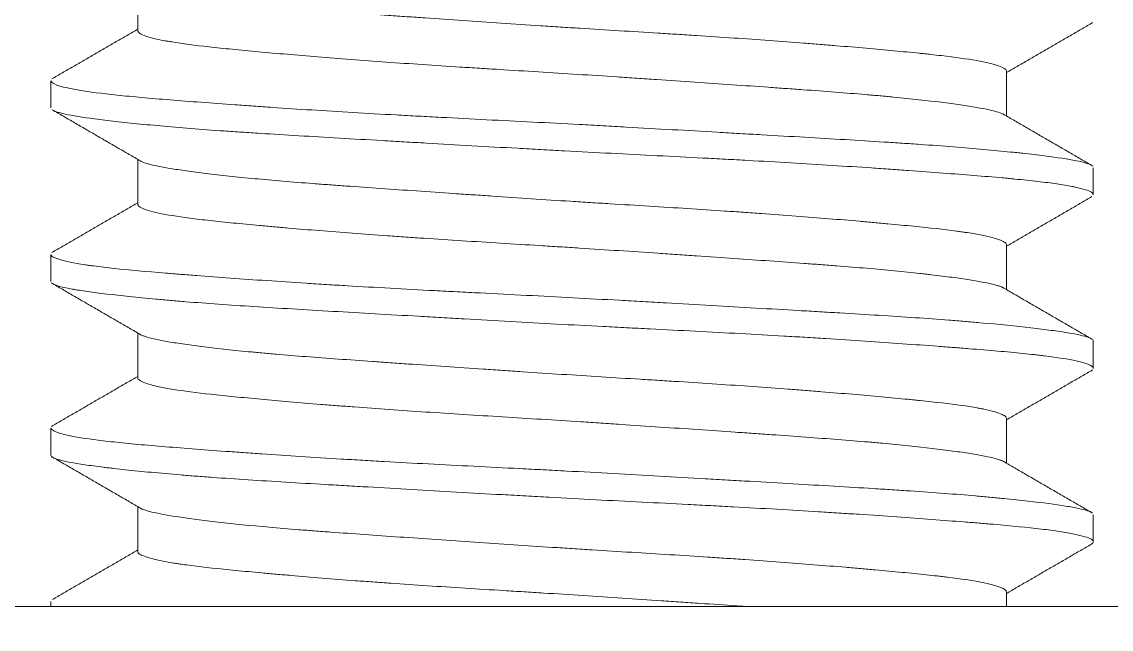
# Model space of a CAD drawing. Header units: millimetres. Extents: x 296 to 1136, y 93 to 687.
# Drawn here: x 680.71 to 686.98, y 315.5 to 319 of the extents above; entities that cross this region are included whole.
import ezdxf

# ---------------------------------------------------------------- set-up
doc = ezdxf.new("R2010")
doc.units = ezdxf.units.MM
doc.header["$LTSCALE"] = 0.75
doc.layers.add('DIM', color=3, linetype='Continuous')
doc.styles.get("Standard").update_dxf_attribs({"font": 'arial.ttf'})
doc.dimstyles.new('사본 ISO-25', dxfattribs={"dimtxt": 6, "dimasz": 6, "dimexe": 2.1, "dimexo": 2.1, "dimgap": 2, "dimtad": 1, "dimtih": 1, "dimtoh": 1, "dimdec": 1, "dimdsep": 46, "dimtxsty": 'Standard', "dimcen": 0, "dimclrd": 3, "dimclre": 3, "dimclrt": 4, "dimazin": 2, "dimtp": 0.1, "dimtm": 0.1, "dimtfac": 0.714286, "dimtdec": 1, "dimtmove": 0, "dimatfit": 3, "dimfxl": 1, "dimarcsym": 0})

msp = doc.modelspace()

# ---------------------------------------------------------------- linework, layer by layer
at = {"color": 7, "linetype": 'Continuous', "lineweight": 18}
for p, q in [((681.3768, 318.9478), (681.3768, 319.2058)), ((686.3768, 318.7145), (686.3768, 318.4563)), ((680.8768, 318.5038), (680.8768, 318.6587)), ((681.3768, 317.9472), (681.3768, 318.2059)), ((686.8768, 318.1584), (686.8768, 318.0035)), ((686.3768, 317.715), (686.3768, 317.4562)), ((680.8768, 317.503), (680.8768, 317.659)), ((681.3768, 316.9478), (681.3768, 317.2059)), ((686.8768, 317.1589), (686.8768, 317.0037)), ((686.3768, 316.7142), (686.3768, 316.4564)), ((680.8768, 316.5037), (680.8768, 316.6584)), ((681.3768, 315.9473), (681.3768, 316.206)), ((686.8768, 316.1587), (686.8768, 316.003)), ((686.3768, 315.7149), (686.3768, 315.6311)), ((702.8767, 315.6311), (649.3297, 315.6311)), ((680.8768, 315.6311), (680.8768, 315.6592))]:
    msp.add_line(p, q, dxfattribs=at)
for points, knots in [([(681.3913, 319.1974), (681.3939, 319.1959), (681.3968, 319.1945), (681.4052, 319.1907), (681.4112, 319.1884), (681.425, 319.1837), (681.4327, 319.1814), (681.4754, 319.1699), (681.5225, 319.1606), (681.6125, 319.1462), (681.6458, 319.1413), (681.7189, 319.1314), (681.7582, 319.1264), (681.8844, 319.1115), (681.9791, 319.1015), (682.111, 319.0893), (682.1381, 319.0869), (682.1936, 319.0821), (682.222, 319.0798), (682.3087, 319.0727), (682.3684, 319.0681), (682.5528, 319.0542), (682.683, 319.045), (682.855, 319.0331), (682.8899, 319.0306), (682.9605, 319.0258), (682.9959, 319.0233), (683.1029, 319.016), (683.175, 319.011), (683.3936, 318.9961), (683.5424, 318.9861), (683.7323, 318.9735), (683.7705, 318.971), (683.8464, 318.9661), (683.8843, 318.9637), (683.9977, 318.9565), (684.1481, 318.9472), (684.2971, 318.9381), (684.4082, 318.9312), (684.4636, 318.9277), (684.5188, 318.9242), (684.5556, 318.9219), (684.5739, 318.9207), (684.7383, 318.9101), (684.8783, 318.9006), (685.0795, 318.886), (685.1451, 318.8811), (685.2413, 318.8736), (685.2729, 318.8711), (685.3199, 318.8674), (685.3354, 318.8661), (685.3662, 318.8636), (685.3814, 318.8623), (685.4568, 318.8561), (685.5146, 318.8511), (685.6255, 318.8413), (685.6785, 318.8365), (685.7797, 318.8271), (685.84, 318.8213), (685.8964, 318.8155), (685.9186, 318.8131), (685.9296, 318.812), (685.9618, 318.8085), (685.9825, 318.8061), (686.0822, 318.7945), (686.1495, 318.7851), (686.2321, 318.7706), (686.2565, 318.7657), (686.2884, 318.7582), (686.2982, 318.7557), (686.316, 318.7507), (686.324, 318.7481), (686.3599, 318.7356), (686.3751, 318.7256), (686.3768, 318.7151), (686.3768, 318.7143), (686.3768, 318.7135)], [0, 0, 0, 0, 0.009321, 0.009321, 0.024258, 0.024258, 0.039196, 0.039196, 0.098948, 0.098948, 0.128823, 0.128823, 0.158699, 0.158699, 0.218451, 0.218451, 0.233388, 0.233388, 0.248326, 0.248326, 0.278202, 0.278202, 0.337953, 0.337953, 0.352891, 0.352891, 0.367829, 0.367829, 0.397705, 0.397705, 0.457456, 0.457456, 0.472394, 0.472394, 0.487332, 0.487332, 0.517208, 0.547083, 0.547083, 0.562021, 0.56949, 0.56949, 0.576959, 0.576959, 0.63671, 0.63671, 0.666586, 0.666586, 0.681524, 0.681524, 0.688993, 0.688993, 0.696462, 0.696462, 0.726337, 0.726337, 0.756213, 0.756213, 0.786089, 0.793558, 0.793558, 0.801027, 0.801027, 0.815965, 0.815965, 0.875716, 0.875716, 0.905592, 0.905592, 0.92053, 0.92053, 0.935467, 0.935467, 0.995219, 0.995219, 1, 1, 1, 1]), ([(686.3675, 318.4615), (686.3665, 318.4622), (686.3655, 318.4629), (686.3567, 318.4683), (686.3456, 318.4729), (686.3025, 318.4868), (686.2604, 318.496), (686.191, 318.508), (686.1763, 318.5104), (686.1451, 318.5153), (686.1288, 318.5177), (686.0776, 318.5251), (686.0406, 318.53), (685.921, 318.5449), (685.8299, 318.555), (685.7142, 318.5662), (685.7011, 318.5674), (685.6747, 318.5699), (685.6348, 318.5736), (685.5936, 318.5772), (685.5097, 318.5843), (685.3935, 318.5936), (685.2691, 318.6028), (685.1727, 318.6098), (685.1237, 318.6134), (685.0735, 318.6169), (685.0397, 318.6193), (685.0227, 318.6205), (684.8691, 318.6313), (684.7283, 318.6409), (684.5107, 318.6558), (684.4372, 318.6608), (684.3252, 318.6684), (684.2877, 318.6709), (684.212, 318.676), (684.174, 318.6786), (684.0603, 318.6861), (683.9846, 318.6911), (683.8334, 318.7008), (683.7578, 318.7055), (683.6069, 318.7149), (683.5315, 318.7195), (683.4186, 318.7265), (683.3809, 318.7288), (683.3063, 318.7335), (683.2692, 318.7358), (683.0857, 318.7475), (682.9438, 318.7569), (682.7383, 318.7714), (682.671, 318.7764), (682.539, 318.7864), (682.4753, 318.7914), (682.291, 318.8065), (682.1769, 318.8164), (682.0455, 318.8284), (682.0197, 318.8308), (681.9694, 318.8356), (681.9448, 318.8379), (681.8735, 318.845), (681.829, 318.8496), (681.7043, 318.8635), (681.633, 318.8729), (681.5663, 318.8838), (681.559, 318.885), (681.545, 318.8874), (681.5381, 318.8887), (681.5182, 318.8924), (681.5059, 318.8949), (681.4713, 318.9023), (681.4517, 318.9073), (681.4029, 318.9223), (681.3837, 318.9325), (681.3777, 318.9436), (681.3772, 318.9449), (681.3769, 318.9464), (681.3769, 318.9468), (681.3768, 318.9471)], [0, 0, 0, 0, 0.004541, 0.004541, 0.034417, 0.034417, 0.094168, 0.094168, 0.109106, 0.109106, 0.124044, 0.124044, 0.153919, 0.153919, 0.213671, 0.213671, 0.22114, 0.22114, 0.228609, 0.243546, 0.243546, 0.273422, 0.303298, 0.303298, 0.318236, 0.325705, 0.325705, 0.333174, 0.333174, 0.392925, 0.392925, 0.422801, 0.422801, 0.437738, 0.437738, 0.452676, 0.452676, 0.482552, 0.482552, 0.512428, 0.512428, 0.542303, 0.542303, 0.557241, 0.557241, 0.572179, 0.572179, 0.631931, 0.631931, 0.661806, 0.661806, 0.691682, 0.691682, 0.751433, 0.751433, 0.766371, 0.766371, 0.781309, 0.781309, 0.811185, 0.811185, 0.870936, 0.870936, 0.878405, 0.878405, 0.885874, 0.885874, 0.900812, 0.900812, 0.930688, 0.930688, 0.990439, 0.990439, 0.997908, 0.997908, 1, 1, 1, 1]), ([(686.8682, 318.1712), (686.8646, 318.1736), (686.8599, 318.176), (686.8487, 318.1806), (686.8389, 318.184), (686.8269, 318.1874), (686.8183, 318.1897), (686.8138, 318.1908), (686.7899, 318.1965), (686.767, 318.201), (686.6871, 318.2148), (686.619, 318.2241), (686.5151, 318.2363), (686.4934, 318.2387), (686.4594, 318.2424), (686.4478, 318.2437), (686.4243, 318.2462), (686.3644, 318.2524), (686.248, 318.2636), (686.1324, 318.2734), (686.0107, 318.2831), (685.9468, 318.2878), (685.8631, 318.2936), (685.8461, 318.2948), (685.8119, 318.2971), (685.7945, 318.2982), (685.7421, 318.3017), (685.7066, 318.304), (685.5987, 318.3108), (685.5248, 318.3153), (685.2969, 318.3289), (685.137, 318.3382), (684.9479, 318.349), (684.9267, 318.3503), (684.8843, 318.3527), (684.8205, 318.3563), (684.7563, 318.36), (684.6274, 318.3674), (684.4539, 318.3773), (684.2774, 318.3873), (684.1439, 318.3948), (684.0769, 318.3985), (684.0094, 318.4022), (683.9644, 318.4046), (683.9417, 318.4059), (683.7385, 318.4168), (683.5602, 318.4257), (683.2963, 318.4392), (683.2089, 318.4437), (683.0787, 318.4505), (683.0355, 318.4528), (682.9493, 318.4574), (682.9063, 318.4597), (682.6944, 318.4714), (682.5324, 318.4809), (682.3006, 318.4956), (682.2252, 318.5005), (682.1149, 318.508), (682.0786, 318.5105), (682.007, 318.5155), (681.972, 318.518), (681.8693, 318.5254), (681.8037, 318.5303), (681.6784, 318.5397), (681.5589, 318.5489), (681.4512, 318.558), (681.3749, 318.5648), (681.3501, 318.5671), (681.3027, 318.5717), (681.2799, 318.574), (681.1706, 318.5855), (681.0978, 318.5948), (681.0106, 318.6094), (680.9853, 318.6143), (680.9421, 318.6244), (680.9246, 318.6294), (680.8889, 318.6426), (680.8774, 318.6508), (680.8768, 318.6586)], [0, 0, 0, 0, 0.015449, 0.015449, 0.030079, 0.037394, 0.037394, 0.044709, 0.044709, 0.07397, 0.07397, 0.13249, 0.13249, 0.14712, 0.14712, 0.154435, 0.154435, 0.16175, 0.191011, 0.220271, 0.220271, 0.249531, 0.249531, 0.256846, 0.256846, 0.264161, 0.264161, 0.278791, 0.278791, 0.308052, 0.308052, 0.366572, 0.366572, 0.373887, 0.373887, 0.381202, 0.395832, 0.395832, 0.425093, 0.454353, 0.454353, 0.468983, 0.476298, 0.476298, 0.483613, 0.483613, 0.542134, 0.542134, 0.571394, 0.571394, 0.586024, 0.586024, 0.600654, 0.600654, 0.659175, 0.659175, 0.688435, 0.688435, 0.703065, 0.703065, 0.717695, 0.717695, 0.746956, 0.746956, 0.776216, 0.805476, 0.805476, 0.820106, 0.820106, 0.834736, 0.834736, 0.893257, 0.893257, 0.922517, 0.922517, 0.951778, 0.951778, 1, 1, 1, 1]), ([(680.8924, 318.487), (680.8946, 318.4859), (680.8969, 318.4849), (680.9049, 318.4816), (680.9114, 318.4793), (680.9265, 318.4748), (680.935, 318.4725), (680.9827, 318.4612), (681.036, 318.4521), (681.1381, 318.438), (681.1759, 318.4332), (681.2382, 318.4259), (681.2599, 318.4235), (681.3053, 318.4185), (681.3288, 318.4161), (681.4503, 318.4036), (681.5598, 318.3937), (681.7422, 318.3792), (681.8061, 318.3745), (681.9066, 318.3675), (681.941, 318.3652), (682.0107, 318.3606), (682.0461, 318.3583), (682.2257, 318.3469), (682.3776, 318.338), (682.6174, 318.324), (682.6994, 318.3193), (682.8046, 318.3132), (682.8257, 318.312), (682.8681, 318.3096), (682.9317, 318.3059), (682.9958, 318.3022), (683.2106, 318.2899), (683.3854, 318.2799), (683.608, 318.2675), (683.675, 318.2638), (683.7425, 318.2601), (683.7876, 318.2577), (683.8102, 318.2564), (683.923, 318.2504), (684.0126, 318.2457), (684.2798, 318.232), (684.4558, 318.2232), (684.6729, 318.2118), (684.7161, 318.2095), (684.7808, 318.2061), (684.8024, 318.2049), (684.8452, 318.2026), (684.9516, 318.1968), (685.0551, 318.1909), (685.2981, 318.1766), (685.4527, 318.1668), (685.6183, 318.1556), (685.6366, 318.1543), (685.6729, 318.1518), (685.691, 318.1506), (685.7446, 318.1468), (685.7796, 318.1443), (685.8823, 318.1369), (685.9479, 318.1321), (686.1359, 318.1179), (686.2498, 318.109), (686.3645, 318.0987), (686.377, 318.0975), (686.4017, 318.0952), (686.438, 318.0918), (686.4722, 318.0884), (686.5378, 318.0815), (686.618, 318.0722), (686.6837, 318.0627), (686.7274, 318.0554), (686.7479, 318.0517), (686.7663, 318.048), (686.7781, 318.0455), (686.7838, 318.0443), (686.8109, 318.038), (686.846, 318.028), (686.8651, 318.018), (686.875, 318.0095), (686.877, 318.0058), (686.8768, 318.0023)], [0, 0, 0, 0, 0.006826, 0.006826, 0.021539, 0.021539, 0.036252, 0.036252, 0.095103, 0.095103, 0.124529, 0.124529, 0.139241, 0.139241, 0.153954, 0.153954, 0.212805, 0.212805, 0.242231, 0.242231, 0.256944, 0.256944, 0.271657, 0.271657, 0.330508, 0.330508, 0.359934, 0.359934, 0.36729, 0.36729, 0.374646, 0.389359, 0.389359, 0.44821, 0.44821, 0.462923, 0.47028, 0.47028, 0.477636, 0.477636, 0.507062, 0.507062, 0.565913, 0.565913, 0.580626, 0.580626, 0.587982, 0.587982, 0.595338, 0.624764, 0.624764, 0.683615, 0.683615, 0.690972, 0.690972, 0.698328, 0.698328, 0.713041, 0.713041, 0.742467, 0.742467, 0.801318, 0.801318, 0.808674, 0.808674, 0.816031, 0.830743, 0.830743, 0.860169, 0.889595, 0.889595, 0.904307, 0.911664, 0.911664, 0.91902, 0.91902, 0.948446, 0.977871, 0.977871, 1, 1, 1, 1]), ([(681.3952, 318.1953), (681.4129, 318.1864), (681.4431, 318.1776), (681.4975, 318.1661), (681.5095, 318.1637), (681.535, 318.159), (681.5486, 318.1566), (681.5914, 318.1495), (681.6547, 318.1398), (681.7301, 318.13), (681.7912, 318.1225), (681.8124, 318.12), (681.8563, 318.115), (681.879, 318.1124), (681.949, 318.1049), (681.9981, 318.0999), (682.101, 318.0902), (682.1548, 318.0854), (682.2672, 318.076), (682.3257, 318.0714), (682.4171, 318.0644), (682.4481, 318.0621), (682.5114, 318.0574), (682.5435, 318.0551), (682.7054, 318.0434), (682.8406, 318.034), (683.0518, 318.0195), (683.1236, 318.0146), (683.2335, 318.0071), (683.2705, 318.0045), (683.3445, 317.9995), (683.3816, 317.997), (683.5675, 317.9844), (683.7173, 317.9744), (683.9062, 317.9623), (683.944, 317.9599), (684.0199, 317.9552), (684.0579, 317.9528), (684.1719, 317.9458), (684.247, 317.9411), (684.4699, 317.9274), (684.615, 317.9182), (684.7922, 317.9063), (684.8275, 317.9039), (684.88, 317.9003), (684.8974, 317.8991), (684.9321, 317.8967), (684.9494, 317.8954), (685.0348, 317.8893), (685.1013, 317.8844), (685.295, 317.8696), (685.4166, 317.8596), (685.5447, 317.8484), (685.5588, 317.8472), (685.5868, 317.8447), (685.6007, 317.8435), (685.6418, 317.8398), (685.6685, 317.8374), (685.7465, 317.8302), (685.7958, 317.8256), (685.9354, 317.8117), (686.0177, 317.8026), (686.0976, 317.7919), (686.1063, 317.7907), (686.1233, 317.7883), (686.1481, 317.7847), (686.1711, 317.7811), (686.2146, 317.7739), (686.266, 317.7642), (686.3045, 317.7542), (686.3284, 317.7467), (686.3356, 317.7442), (686.3482, 317.7391), (686.3537, 317.7366), (686.3676, 317.729), (686.3733, 317.724), (686.3764, 317.7175), (686.3768, 317.7158), (686.3768, 317.7141)], [0, 0, 0, 0, 0.058173, 0.058173, 0.073197, 0.073197, 0.088221, 0.088221, 0.118269, 0.148317, 0.148317, 0.163341, 0.163341, 0.178365, 0.178365, 0.208413, 0.208413, 0.238461, 0.238461, 0.268509, 0.268509, 0.283533, 0.283533, 0.298557, 0.298557, 0.358654, 0.358654, 0.388702, 0.388702, 0.403726, 0.403726, 0.41875, 0.41875, 0.478846, 0.478846, 0.49387, 0.49387, 0.508894, 0.508894, 0.538942, 0.538942, 0.599038, 0.599038, 0.614062, 0.614062, 0.621574, 0.621574, 0.629086, 0.629086, 0.659134, 0.659134, 0.71923, 0.71923, 0.726742, 0.726742, 0.734254, 0.734254, 0.749278, 0.749278, 0.779327, 0.779327, 0.839423, 0.839423, 0.846935, 0.846935, 0.854447, 0.869471, 0.869471, 0.899519, 0.929567, 0.929567, 0.944591, 0.944591, 0.959615, 0.959615, 0.989663, 0.989663, 1, 1, 1, 1]), ([(686.3595, 317.4663), (686.3528, 317.4699), (686.344, 317.4734), (686.3263, 317.4792), (686.3184, 317.4815), (686.3009, 317.4861), (686.2912, 317.4885), (686.2386, 317.5003), (686.1837, 317.5097), (686.083, 317.5243), (686.0463, 317.5293), (685.9866, 317.5368), (685.9659, 317.5393), (685.9337, 317.5431), (685.9227, 317.5443), (685.9005, 317.5469), (685.8892, 317.5481), (685.7863, 317.5595), (685.6849, 317.5694), (685.5183, 317.5836), (685.4458, 317.5894), (685.3694, 317.5953), (685.3385, 317.5976), (685.3229, 317.5988), (685.2758, 317.6023), (685.2441, 317.6047), (685.0833, 317.6163), (684.9487, 317.6257), (684.7378, 317.6403), (684.666, 317.6452), (684.5743, 317.6514), (684.5559, 317.6527), (684.519, 317.6552), (684.4636, 317.659), (684.408, 317.6628), (684.2221, 317.6754), (684.0719, 317.6855), (683.8821, 317.6977), (683.8441, 317.7001), (683.7678, 317.7049), (683.7294, 317.7073), (683.6151, 317.7144), (683.5396, 317.719), (683.3156, 317.7329), (683.1693, 317.742), (682.9903, 317.7539), (682.9547, 317.7563), (682.8838, 317.7612), (682.8489, 317.7636), (682.7455, 317.7709), (682.6784, 317.7758), (682.4827, 317.7907), (682.3595, 317.8007), (682.2149, 317.8132), (682.1864, 317.8157), (682.1309, 317.8207), (682.1039, 317.8231), (682.0248, 317.8303), (681.9248, 317.8397), (681.8355, 317.8489), (681.7726, 317.8559), (681.7523, 317.8582), (681.7131, 317.8629), (681.6942, 317.8653), (681.6034, 317.8772), (681.5441, 317.8868), (681.4744, 317.9016), (681.4545, 317.9065), (681.4294, 317.9141), (681.4219, 317.9166), (681.4119, 317.9204), (681.4088, 317.9217), (681.4029, 317.9243), (681.4003, 317.9255), (681.3879, 317.9319), (681.3816, 317.9369), (681.3775, 317.9437), (681.3769, 317.9456), (681.3768, 317.9475)], [0, 0, 0, 0, 0.022924, 0.022924, 0.038006, 0.038006, 0.053088, 0.053088, 0.113417, 0.113417, 0.143581, 0.143581, 0.158663, 0.158663, 0.166204, 0.166204, 0.173745, 0.173745, 0.234073, 0.234073, 0.264237, 0.271778, 0.271778, 0.279319, 0.279319, 0.294401, 0.294401, 0.354729, 0.354729, 0.384893, 0.384893, 0.392434, 0.392434, 0.399975, 0.415057, 0.415057, 0.475385, 0.475385, 0.490467, 0.490467, 0.505549, 0.505549, 0.535714, 0.535714, 0.596042, 0.596042, 0.611124, 0.611124, 0.626206, 0.626206, 0.65637, 0.65637, 0.716698, 0.716698, 0.73178, 0.73178, 0.746862, 0.746862, 0.777026, 0.80719, 0.80719, 0.822272, 0.822272, 0.837354, 0.837354, 0.897682, 0.897682, 0.927846, 0.927846, 0.942929, 0.942929, 0.95047, 0.95047, 0.958011, 0.958011, 0.988175, 0.988175, 1, 1, 1, 1]), ([(686.8605, 317.1755), (686.8572, 317.1771), (686.8534, 317.1787), (686.8248, 317.1894), (686.785, 317.1982), (686.7158, 317.2097), (686.701, 317.2121), (686.6694, 317.2167), (686.6526, 317.2191), (686.5992, 317.2263), (686.5602, 317.2311), (686.4329, 317.2457), (686.3347, 317.2556), (686.1951, 317.268), (686.1663, 317.2705), (686.107, 317.2754), (686.0764, 317.2779), (685.9831, 317.2851), (685.9183, 317.2898), (685.7165, 317.3036), (685.5723, 317.3125), (685.3796, 317.324), (685.3404, 317.3263), (685.2608, 317.3309), (685.2207, 317.3333), (685.0993, 317.3403), (685.017, 317.3451), (684.7666, 317.3595), (684.5946, 317.3693), (684.3731, 317.3819), (684.3283, 317.3844), (684.239, 317.3895), (684.1944, 317.392), (684.0605, 317.3994), (683.9713, 317.4043), (683.7038, 317.4185), (683.5256, 317.4275), (683.3032, 317.4389), (683.2589, 317.4411), (683.1712, 317.4457), (683.1277, 317.4479), (682.9983, 317.4547), (682.8284, 317.4639), (682.6641, 317.4733), (682.5428, 317.4805), (682.4828, 317.4841), (682.4235, 317.4878), (682.3841, 317.4903), (682.3645, 317.4915), (682.19, 317.5027), (682.0453, 317.5127), (681.8432, 317.5273), (681.7784, 317.5322), (681.685, 317.5392), (681.6545, 317.5416), (681.6097, 317.5451), (681.595, 317.5462), (681.566, 317.5485), (681.5517, 317.5497), (681.4249, 317.56), (681.3261, 317.5689), (681.1983, 317.5827), (681.1591, 317.5874), (681.1144, 317.5933), (681.1057, 317.5945), (681.0887, 317.5969), (681.0804, 317.5981), (681.0564, 317.6018), (681.0414, 317.6042), (680.9712, 317.6164), (680.9308, 317.6264), (680.8935, 317.6414), (680.885, 317.6463), (680.8794, 317.6525), (680.8785, 317.6537), (680.8773, 317.6562), (680.8769, 317.6574), (680.8768, 317.6586), (680.8768, 317.6586)], [0, 0, 0, 0, 0.010397, 0.010397, 0.06947, 0.06947, 0.084239, 0.084239, 0.099007, 0.099007, 0.128544, 0.128544, 0.187618, 0.187618, 0.202386, 0.202386, 0.217155, 0.217155, 0.246692, 0.246692, 0.305765, 0.305765, 0.320534, 0.320534, 0.335302, 0.335302, 0.364839, 0.364839, 0.423913, 0.423913, 0.438681, 0.438681, 0.45345, 0.45345, 0.482986, 0.482986, 0.54206, 0.54206, 0.556829, 0.556829, 0.571597, 0.571597, 0.601134, 0.630671, 0.630671, 0.645439, 0.652823, 0.652823, 0.660208, 0.660208, 0.719281, 0.719281, 0.748818, 0.748818, 0.763587, 0.763587, 0.770971, 0.770971, 0.778355, 0.778355, 0.837429, 0.837429, 0.866966, 0.866966, 0.87435, 0.87435, 0.881734, 0.881734, 0.896502, 0.896502, 0.955576, 0.955576, 0.985113, 0.985113, 0.992497, 0.992497, 0.999881, 1, 1, 1, 1]), ([(680.8873, 317.4898), (680.8968, 317.484), (680.9129, 317.4783), (680.9529, 317.468), (680.9743, 317.4635), (681.0062, 317.4578), (681.0128, 317.4566), (681.0265, 317.4543), (681.0337, 317.4532), (681.0558, 317.4497), (681.0714, 317.4473), (681.1541, 317.4356), (681.2344, 317.4259), (681.3758, 317.4112), (681.4264, 317.4062), (681.5078, 317.3987), (681.5358, 317.3962), (681.5932, 317.3912), (681.6225, 317.3888), (681.7127, 317.3815), (681.7755, 317.3767), (681.9064, 317.3674), (681.9745, 317.3629), (682.1162, 317.3538), (682.1898, 317.3493), (682.3423, 317.3401), (682.4201, 317.3355), (682.6584, 317.3216), (682.8234, 317.3121), (683.0375, 317.2999), (683.0807, 317.2974), (683.1678, 317.2924), (683.2119, 317.2899), (683.3441, 317.2823), (683.5209, 317.2723), (683.6986, 317.2625), (683.8769, 317.2528), (683.9663, 317.2481), (684.1007, 317.2412), (684.1456, 317.2389), (684.2355, 317.2343), (684.2802, 317.232), (684.4135, 317.2252), (684.5012, 317.2208), (684.7612, 317.2072), (684.9302, 317.1981), (685.1359, 317.1862), (685.1768, 317.1837), (685.2575, 317.1789), (685.2972, 317.1764), (685.4146, 317.1691), (685.5666, 317.1592), (685.7808, 317.1444), (685.9144, 317.1346), (685.995, 317.1285), (686.0109, 317.1273), (686.0424, 317.125), (686.0889, 317.1214), (686.1336, 317.1179), (686.2205, 317.1111), (686.3298, 317.102), (686.4263, 317.093), (686.4937, 317.0861), (686.5262, 317.0827), (686.5568, 317.0792), (686.5768, 317.0768), (686.5866, 317.0756), (686.6723, 317.065), (686.7328, 317.0554), (686.8008, 317.0406), (686.8197, 317.0356), (686.8421, 317.0281), (686.8487, 317.0255), (686.857, 317.0218), (686.8595, 317.0205), (686.864, 317.018), (686.8732, 317.0123), (686.877, 317.0067), (686.8768, 317.0025)], [0, 0, 0, 0, 0.037453, 0.037453, 0.066714, 0.066714, 0.074029, 0.074029, 0.081344, 0.081344, 0.095974, 0.095974, 0.154494, 0.154494, 0.183755, 0.183755, 0.198385, 0.198385, 0.213015, 0.213015, 0.242275, 0.242275, 0.271535, 0.271535, 0.300796, 0.300796, 0.330056, 0.330056, 0.388577, 0.388577, 0.403207, 0.403207, 0.417837, 0.417837, 0.447097, 0.476357, 0.476357, 0.505618, 0.505618, 0.520248, 0.520248, 0.534878, 0.534878, 0.564138, 0.564138, 0.622659, 0.622659, 0.637289, 0.637289, 0.651919, 0.651919, 0.681179, 0.71044, 0.7397, 0.7397, 0.747015, 0.747015, 0.75433, 0.76896, 0.76896, 0.798221, 0.827481, 0.827481, 0.842111, 0.849426, 0.849426, 0.856741, 0.856741, 0.915262, 0.915262, 0.944522, 0.944522, 0.959152, 0.959152, 0.966467, 0.966467, 0.973782, 1, 1, 1, 1]), ([(681.3892, 317.1986), (681.3926, 317.1965), (681.3967, 317.1945), (681.4067, 317.1901), (681.4129, 317.1878), (681.4477, 317.1763), (681.4888, 317.1671), (681.5566, 317.1552), (681.571, 317.1528), (681.6014, 317.148), (681.6176, 317.1456), (681.6681, 317.1382), (681.7046, 317.1333), (681.8226, 317.1184), (681.9124, 317.1084), (682.0387, 317.0961), (682.0647, 317.0936), (682.1182, 317.0887), (682.1454, 317.0863), (682.2287, 317.0791), (682.2863, 317.0745), (682.4649, 317.0606), (682.592, 317.0515), (682.7609, 317.0396), (682.7952, 317.0372), (682.8643, 317.0324), (682.8991, 317.03), (683.0042, 317.0227), (683.1463, 317.013), (683.2922, 317.003), (683.4031, 316.9955), (683.4403, 316.993), (683.5151, 316.988), (683.5529, 316.9854), (683.6666, 316.9779), (683.7422, 316.9729), (683.8931, 316.9631), (683.9684, 316.9584), (684.1187, 316.949), (684.1936, 316.9444), (684.3058, 316.9375), (684.3431, 316.9352), (684.4177, 316.9306), (684.455, 316.9282), (684.6392, 316.9166), (684.7814, 316.9073), (684.9868, 316.8928), (685.054, 316.8879), (685.1528, 316.8805), (685.1854, 316.878), (685.2498, 316.873), (685.2814, 316.8705), (685.4365, 316.8579), (685.5514, 316.848), (685.7102, 316.8336), (685.7609, 316.8289), (685.8214, 316.823), (685.8333, 316.8218), (685.8568, 316.8195), (685.8915, 316.816), (685.9245, 316.8125), (686.0306, 316.801), (686.1035, 316.7917), (686.1797, 316.7797), (686.2014, 316.7761), (686.2214, 316.7724), (686.2344, 316.77), (686.2407, 316.7687), (686.271, 316.7625), (686.2918, 316.7576), (686.344, 316.7426), (686.3655, 316.7325), (686.3754, 316.7201), (686.3765, 316.7177), (686.3768, 316.7148), (686.3768, 316.7143), (686.3768, 316.7139)], [0, 0, 0, 0, 0.01324, 0.01324, 0.028149, 0.028149, 0.087787, 0.087787, 0.102696, 0.102696, 0.117605, 0.117605, 0.147424, 0.147424, 0.207061, 0.207061, 0.221971, 0.221971, 0.23688, 0.23688, 0.266699, 0.266699, 0.326336, 0.326336, 0.341246, 0.341246, 0.356155, 0.356155, 0.385974, 0.415793, 0.415793, 0.430702, 0.430702, 0.445611, 0.445611, 0.47543, 0.47543, 0.505249, 0.505249, 0.535067, 0.535067, 0.549977, 0.549977, 0.564886, 0.564886, 0.624524, 0.624524, 0.654342, 0.654342, 0.669252, 0.669252, 0.684161, 0.684161, 0.743798, 0.743798, 0.773617, 0.773617, 0.781072, 0.781072, 0.788526, 0.803436, 0.803436, 0.863073, 0.863073, 0.877983, 0.885437, 0.885437, 0.892892, 0.892892, 0.922711, 0.922711, 0.982348, 0.982348, 0.997258, 0.997258, 1, 1, 1, 1]), ([(686.8768, 317.1594), (686.8768, 317.1618), (686.8757, 317.1642), (686.8731, 317.1672), (686.8724, 317.1678), (686.8717, 317.1685)], [0, 0, 0, 0, 0.787467, 0.787467, 1, 1, 1, 1]), ([(686.3651, 316.4631), (686.3618, 316.4652), (686.3579, 316.4673), (686.3479, 316.4717), (686.3418, 316.474), (686.3071, 316.4856), (686.2661, 316.4948), (686.185, 316.5091), (686.1547, 316.5139), (686.1042, 316.5213), (686.0865, 316.5238), (686.0497, 316.5287), (686.0307, 316.5312), (685.9318, 316.5437), (685.8417, 316.5537), (685.7153, 316.5661), (685.6764, 316.5698), (685.6358, 316.5734), (685.6084, 316.5759), (685.5946, 316.5771), (685.5245, 316.5831), (685.4666, 316.5878), (685.2868, 316.6017), (685.1593, 316.6109), (684.9904, 316.6228), (684.9561, 316.6251), (684.9039, 316.6288), (684.8864, 316.63), (684.8513, 316.6324), (684.8337, 316.6336), (684.7454, 316.6397), (684.6739, 316.6446), (684.4567, 316.6595), (684.3086, 316.6696), (684.119, 316.6822), (684.0808, 316.6847), (684.0045, 316.6898), (683.9664, 316.6922), (683.8525, 316.6996), (683.7768, 316.7043), (683.5506, 316.7184), (683.4009, 316.7275), (683.1782, 316.7416), (683.1054, 316.7463), (682.9627, 316.7557), (682.8227, 316.7653), (682.6885, 316.7751), (682.5899, 316.7825), (682.5574, 316.785), (682.4931, 316.7901), (682.4613, 316.7926), (682.3056, 316.8052), (682.1908, 316.8152), (682.0325, 316.8296), (681.9821, 316.8343), (681.9102, 316.8413), (681.8868, 316.8437), (681.8413, 316.8484), (681.8194, 316.8507), (681.7137, 316.8624), (681.6415, 316.8717), (681.5515, 316.8861), (681.5245, 316.891), (681.4948, 316.8972), (681.489, 316.8985), (681.478, 316.901), (681.462, 316.9047), (681.4481, 316.9085), (681.4058, 316.9211), (681.3857, 316.9312), (681.3776, 316.9434), (681.3768, 316.9456), (681.3768, 316.9479)], [0, 0, 0, 0, 0.013291, 0.013291, 0.028257, 0.028257, 0.088123, 0.088123, 0.118056, 0.118056, 0.133022, 0.133022, 0.147989, 0.147989, 0.207855, 0.207855, 0.222821, 0.230304, 0.230304, 0.237788, 0.237788, 0.267721, 0.267721, 0.327587, 0.327587, 0.342553, 0.342553, 0.350036, 0.350036, 0.357519, 0.357519, 0.387452, 0.387452, 0.447318, 0.447318, 0.462285, 0.462285, 0.477251, 0.477251, 0.507184, 0.507184, 0.56705, 0.56705, 0.596983, 0.596983, 0.626916, 0.656849, 0.656849, 0.671815, 0.671815, 0.686782, 0.686782, 0.746648, 0.746648, 0.776581, 0.776581, 0.791547, 0.791547, 0.806514, 0.806514, 0.86638, 0.86638, 0.896312, 0.896312, 0.903796, 0.903796, 0.911279, 0.926245, 0.926245, 0.986111, 0.986111, 1, 1, 1, 1]), ([(686.8671, 316.1719), (686.8617, 316.1754), (686.854, 316.1787), (686.831, 316.1866), (686.8139, 316.1911), (686.7821, 316.1979), (686.7705, 316.2002), (686.7453, 316.2048), (686.7318, 316.2071), (686.6597, 316.2187), (686.5874, 316.2281), (686.4575, 316.2428), (686.4105, 316.2477), (686.3472, 316.254), (686.3343, 316.2552), (686.3081, 316.2577), (686.2683, 316.2615), (686.2269, 316.2652), (686.1419, 316.2726), (686.0824, 316.2775), (685.9576, 316.287), (685.8924, 316.2917), (685.7902, 316.2985), (685.738, 316.302), (685.6842, 316.3054), (685.648, 316.3077), (685.6296, 316.3088), (685.5376, 316.3145), (685.4621, 316.3191), (685.2304, 316.3328), (685.0688, 316.3421), (684.858, 316.3542), (684.8153, 316.3566), (684.7507, 316.3604), (684.7291, 316.3616), (684.6857, 316.3641), (684.5771, 316.3703), (684.4677, 316.3765), (684.2038, 316.3915), (684.0259, 316.4015), (683.8235, 316.4122), (683.801, 316.4133), (683.7559, 316.4157), (683.7333, 316.4169), (683.6657, 316.4204), (683.6208, 316.4227), (683.4868, 316.4295), (683.3984, 316.434), (683.1356, 316.4474), (682.9638, 316.4564), (682.7744, 316.467), (682.7534, 316.4682), (682.7117, 316.4706), (682.6494, 316.4742), (682.5884, 316.4778), (682.468, 316.485), (682.3116, 316.4947), (682.1636, 316.5046), (682.0558, 316.5121), (682.0026, 316.5158), (681.9507, 316.5195), (681.9163, 316.522), (681.8993, 316.5233), (681.8149, 316.5294), (681.7506, 316.5342), (681.6282, 316.5436), (681.5121, 316.5527), (681.4083, 316.5617), (681.3351, 316.5685), (681.3115, 316.5708), (681.2659, 316.5754), (681.2439, 316.5777), (681.1389, 316.5894), (681.0702, 316.5988), (680.9895, 316.6135), (680.9663, 316.6184), (680.9374, 316.6259), (680.9286, 316.6285), (680.9132, 316.6335), (680.9065, 316.636), (680.8895, 316.6435), (680.8822, 316.6485), (680.8777, 316.6551), (680.877, 316.6568), (680.8768, 316.6585)], [0, 0, 0, 0, 0.022045, 0.022045, 0.051361, 0.051361, 0.066018, 0.066018, 0.080676, 0.080676, 0.139306, 0.139306, 0.168622, 0.168622, 0.17595, 0.17595, 0.183279, 0.197937, 0.197937, 0.227252, 0.227252, 0.256567, 0.256567, 0.271225, 0.278554, 0.278554, 0.285883, 0.285883, 0.315198, 0.315198, 0.373828, 0.373828, 0.388486, 0.388486, 0.395815, 0.395815, 0.403143, 0.432459, 0.432459, 0.491089, 0.491089, 0.498418, 0.498418, 0.505747, 0.505747, 0.520404, 0.520404, 0.54972, 0.54972, 0.60835, 0.60835, 0.615679, 0.615679, 0.623008, 0.637665, 0.637665, 0.666981, 0.696296, 0.696296, 0.710953, 0.718282, 0.718282, 0.725611, 0.725611, 0.754926, 0.754926, 0.784241, 0.813557, 0.813557, 0.828214, 0.828214, 0.842872, 0.842872, 0.901502, 0.901502, 0.930818, 0.930818, 0.945475, 0.945475, 0.960133, 0.960133, 0.989448, 0.989448, 1, 1, 1, 1]), ([(680.8768, 316.5027), (680.8768, 316.5025), (680.8768, 316.5024), (680.8772, 316.4975), (680.8815, 316.4929), (680.892, 316.4872), (680.8944, 316.486), (680.8996, 316.4837), (680.9025, 316.4826), (680.9118, 316.4792), (680.919, 316.4769), (680.96, 316.4656), (681.0081, 316.4567), (681.103, 316.4427), (681.1385, 316.438), (681.1877, 316.4319), (681.1979, 316.4307), (681.2185, 316.4283), (681.25, 316.4246), (681.2834, 316.4209), (681.3987, 316.4086), (681.5039, 316.3986), (681.6514, 316.3864), (681.6969, 316.3827), (681.7442, 316.3791), (681.7762, 316.3767), (681.7924, 316.3755), (681.8742, 316.3696), (681.9419, 316.365), (682.1518, 316.3514), (682.3008, 316.3425), (682.4983, 316.3309), (682.5384, 316.3286), (682.5994, 316.3251), (682.6199, 316.3239), (682.6611, 316.3215), (682.7642, 316.3155), (682.8691, 316.3095), (683.1237, 316.2949), (683.2977, 316.2849), (683.498, 316.2737), (683.5204, 316.2724), (683.5652, 316.2699), (683.5877, 316.2686), (683.6551, 316.2649), (683.7, 316.2624), (683.8345, 316.2551), (683.9239, 316.2503), (684.1911, 316.2365), (684.3681, 316.2276), (684.5878, 316.2163), (684.6317, 316.214), (684.7185, 316.2094), (684.7615, 316.2071), (684.8893, 316.2002), (685.0564, 316.1909), (685.2172, 316.1814), (685.3353, 316.1741), (685.3743, 316.1716), (685.4515, 316.1667), (685.4897, 316.1642), (685.6028, 316.1567), (685.7481, 316.1467), (685.8825, 316.1369), (686.0116, 316.1273), (686.0734, 316.1226), (686.162, 316.1157), (686.1908, 316.1134), (686.2471, 316.1088), (686.2746, 316.1065), (686.4073, 316.0951), (686.499, 316.0861), (686.6156, 316.0722), (686.651, 316.0674), (686.6986, 316.0602), (686.7136, 316.0578), (686.7418, 316.0528), (686.7548, 316.0504), (686.8151, 316.038), (686.8473, 316.0279), (686.8721, 316.0131), (686.8765, 316.0082), (686.8769, 316.001), (686.8761, 315.9986), (686.8723, 315.994), (686.8694, 315.9916), (686.8655, 315.9894)], [0, 0, 0, 0, 0.000888, 0.000888, 0.028641, 0.028641, 0.035579, 0.035579, 0.042518, 0.042518, 0.056394, 0.056394, 0.111901, 0.111901, 0.139654, 0.139654, 0.146592, 0.146592, 0.15353, 0.167407, 0.167407, 0.222913, 0.222913, 0.23679, 0.243728, 0.243728, 0.250666, 0.250666, 0.278419, 0.278419, 0.333925, 0.333925, 0.347802, 0.347802, 0.35474, 0.35474, 0.361679, 0.389432, 0.389432, 0.444938, 0.444938, 0.451876, 0.451876, 0.458814, 0.458814, 0.472691, 0.472691, 0.500444, 0.500444, 0.55595, 0.55595, 0.569827, 0.569827, 0.583703, 0.583703, 0.611456, 0.63921, 0.63921, 0.653086, 0.653086, 0.666963, 0.666963, 0.694716, 0.722469, 0.722469, 0.750222, 0.750222, 0.764099, 0.764099, 0.777975, 0.777975, 0.833481, 0.833481, 0.861234, 0.861234, 0.875111, 0.875111, 0.888988, 0.888988, 0.944494, 0.944494, 0.972247, 0.972247, 0.986123, 0.986123, 1, 1, 1, 1]), ([(681.3961, 316.1948), (681.4003, 316.1928), (681.405, 316.1908), (681.4167, 316.1864), (681.4272, 316.183), (681.4397, 316.1795), (681.4485, 316.1772), (681.4532, 316.176), (681.4965, 316.1655), (681.5478, 316.1561), (681.6434, 316.1417), (681.6783, 316.1368), (681.7355, 316.1294), (681.7554, 316.1269), (681.7968, 316.1218), (681.8182, 316.1193), (681.9282, 316.1068), (682.0264, 316.0968), (682.1885, 316.0825), (682.2451, 316.0778), (682.3338, 316.0708), (682.364, 316.0684), (682.4254, 316.0638), (682.4564, 316.0615), (682.6138, 316.0499), (682.746, 316.0406), (682.9539, 316.0262), (683.0248, 316.0213), (683.1698, 316.0114), (683.243, 316.0064), (683.4637, 315.9914), (683.6128, 315.9813), (683.8018, 315.969), (683.8397, 315.9666), (683.9158, 315.9617), (683.954, 315.9593), (684.068, 315.9522), (684.1434, 315.9475), (684.3674, 315.9337), (684.5143, 315.9246), (684.6945, 315.9129), (684.7304, 315.9105), (684.8017, 315.9057), (684.8369, 315.9033), (684.9412, 315.8961), (685.0091, 315.8912), (685.2073, 315.8765), (685.3327, 315.8665), (685.4805, 315.854), (685.5097, 315.8515), (685.5665, 315.8465), (685.5942, 315.8441), (685.6754, 315.8368), (685.727, 315.8321), (685.8249, 315.8227), (685.8713, 315.8181), (685.9369, 315.8112), (685.9687, 315.8077), (685.9991, 315.8042), (686.019, 315.8019), (686.0287, 315.8007), (686.115, 315.7901), (686.1785, 315.7806), (686.2549, 315.766), (686.2772, 315.7611), (686.3058, 315.7536), (686.3145, 315.7511), (686.3264, 315.7473), (686.3301, 315.746), (686.3372, 315.7435), (686.3405, 315.7422), (686.3663, 315.7317), (686.3773, 315.7225), (686.3768, 315.7137)], [0, 0, 0, 0, 0.013221, 0.013221, 0.028245, 0.035757, 0.035757, 0.043269, 0.043269, 0.103365, 0.103365, 0.133413, 0.133413, 0.148437, 0.148437, 0.163461, 0.163461, 0.223557, 0.223557, 0.253605, 0.253605, 0.268629, 0.268629, 0.283653, 0.283653, 0.34375, 0.34375, 0.373798, 0.373798, 0.403846, 0.403846, 0.463942, 0.463942, 0.478966, 0.478966, 0.49399, 0.49399, 0.524038, 0.524038, 0.584134, 0.584134, 0.599158, 0.599158, 0.614182, 0.614182, 0.64423, 0.64423, 0.704326, 0.704326, 0.71935, 0.71935, 0.734374, 0.734374, 0.764422, 0.764422, 0.79447, 0.79447, 0.809494, 0.817006, 0.817006, 0.824518, 0.824518, 0.884614, 0.884614, 0.914662, 0.914662, 0.929687, 0.929687, 0.937199, 0.937199, 0.944711, 0.944711, 1, 1, 1, 1]), ([(684.8704, 315.6311), (684.8556, 315.6321), (684.7711, 315.638), (684.6847, 315.6439), (684.5759, 315.6513), (684.5393, 315.6538), (684.4654, 315.6589), (684.428, 315.6614), (684.241, 315.6741), (684.0906, 315.6842), (683.8639, 315.6989), (683.7881, 315.7036), (683.6742, 315.7107), (683.6361, 315.7131), (683.56, 315.7178), (683.5221, 315.7201), (683.334, 315.7317), (683.1874, 315.7409), (682.9732, 315.755), (682.9028, 315.7598), (682.7987, 315.7671), (682.7642, 315.7696), (682.6963, 315.7745), (682.6629, 315.777), (682.4983, 315.7894), (682.3747, 315.7995), (682.2302, 315.8119), (682.2018, 315.8144), (682.146, 315.8193), (682.1186, 315.8218), (682.0382, 315.8291), (681.9875, 315.8338), (681.8438, 315.8478), (681.7592, 315.8569), (681.6676, 315.8687), (681.65, 315.8711), (681.6247, 315.8747), (681.6165, 315.8759), (681.6004, 315.8783), (681.5925, 315.8795), (681.5544, 315.8856), (681.5274, 315.8905), (681.456, 315.9052), (681.4216, 315.9153), (681.398, 315.9267), (681.3956, 315.9279), (681.3912, 315.9305), (681.3892, 315.9317), (681.3839, 315.9355), (681.3813, 315.938), (681.3778, 315.9429), (681.3769, 315.9452), (681.3768, 315.9475)], [0.3483948, 0.3483948, 0.3483948, 0.3483948, 0.3548074, 0.3848554, 0.3848554, 0.3998795, 0.3998795, 0.4149035, 0.4149035, 0.4749997, 0.4749997, 0.5050478, 0.5050478, 0.5200718, 0.5200718, 0.5350959, 0.5350959, 0.595192, 0.595192, 0.6252401, 0.6252401, 0.6402642, 0.6402642, 0.6552882, 0.6552882, 0.7153844, 0.7153844, 0.7304084, 0.7304084, 0.7454324, 0.7454324, 0.7754805, 0.7754805, 0.8355767, 0.8355767, 0.8506007, 0.8506007, 0.8581128, 0.8581128, 0.8656248, 0.8656248, 0.8956729, 0.8956729, 0.955769, 0.955769, 0.9632811, 0.9632811, 0.9707931, 0.9707931, 0.9858171, 0.9858171, 1, 1, 1, 1])]:
    msp.add_open_spline(points, degree=3, knots=knots, dxfattribs=at)
for points in [[(680.8822, 318.6694), (681.1295, 318.8128), (681.3768, 318.9564)], [(686.875, 318.9949), (686.6259, 318.8505), (686.3768, 318.7059)], [(681.3991, 318.193), (681.1416, 318.3425), (680.884, 318.4918)], [(686.3604, 318.4659), (686.6178, 318.3164), (686.8752, 318.1672)], [(680.8827, 317.6697), (681.1299, 317.813), (681.3768, 317.9564)], [(686.869, 317.9915), (686.6228, 317.8488), (686.3768, 317.7059)], [(681.3932, 317.1963), (681.1359, 317.3457), (680.8785, 317.495)], [(686.353, 317.47), (686.6103, 317.3206), (686.8678, 317.1713)], [(686.8721, 316.9931), (686.6244, 316.8496), (686.3768, 316.7058)], [(680.8796, 316.6679), (681.1282, 316.812), (681.3768, 316.9564)], [(681.4005, 316.1922), (681.1435, 316.3416), (680.8861, 316.4907)], [(686.3599, 316.4662), (686.6171, 316.3168), (686.8744, 316.1677)], [(686.8741, 315.9944), (686.6254, 315.8502), (686.3768, 315.7058)], [(680.8858, 315.6713), (681.1314, 315.8137), (681.3768, 315.9562)]]:
    msp.add_open_spline(points, degree=2, dxfattribs=at)

# ---------------------------------------------------------------- leaders
at = {"layer": 'DIM'}
msp.add_leader([(676.4158, 356.1959), (677.3602, 259.6174), (690.6988, 259.6174)], dimstyle='사본 ISO-25', override={"dimasz": 4, "dimgap": 2, "dimtad": 0, "dimldrblk": 'Dot'}, dxfattribs=at)

doc.saveas('drawing.dxf')
